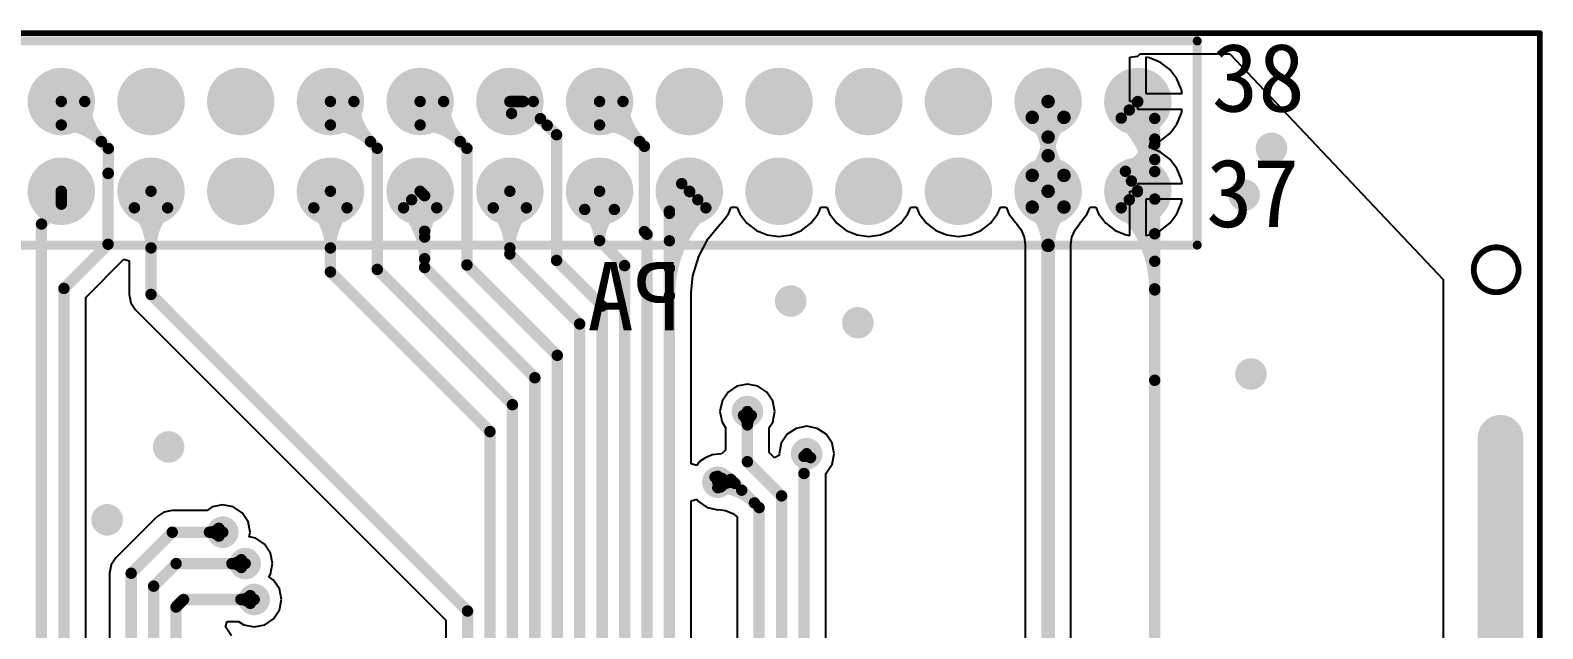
# Model space of a CAD drawing. Header units: inches. Extents: x 32166 to 66782, y 2386 to 7162.
# Drawn here: x 33521.7 to 33858.9, y 3605.5 to 3738.9 of the extents above; entities that cross this region are included whole.
import ezdxf

# ---------------------------------------------------------------- set-up
doc = ezdxf.new("R2010")
doc.units = ezdxf.units.IN
doc.header["$LTSCALE"] = 0.64311
doc.header["$MEASUREMENT"] = 0
doc.layers.get('0').update_dxf_attribs({"linetype": 'CONTINUOUS'})
for name, color, linetype in [('BOTTOMLAYER', 5, 'CONTINUOUS'), ('BOTTOMOVERLAY', 54, 'CONTINUOUS'), ('BOTTOMSOLDER', 6, 'CONTINUOUS'), ('KEEPOUTLAYER', 6, 'CONTINUOUS'), ('MIDLAYER1', 16, 'CONTINUOUS'), ('MIDLAYER2', 76, 'CONTINUOUS'), ('MULTILAYER', 9, 'CONTINUOUS'), ('TOPLAYER', 1, 'CONTINUOUS'), ('TOPSOLDER', 216, 'CONTINUOUS')]:
    doc.layers.add(name, color=color, linetype=linetype)
doc.styles.get("Standard").update_dxf_attribs({"font": 'txt', "width": 0.8})

# ---------------------------------------------------------------- blocks, each defined once
blk = doc.blocks.new('H______19_2_2_0_3')
at = {"layer": 'BOTTOMLAYER', "const_width": 0.65}
for points in [[(-6.325, 1, 1), (-5.675, 1, 1)], [(-4.325, 1, 1), (-3.675, 1, 1)], [(-2.325, 1, 1), (-1.675, 1, 1)], [(-0.325, 1, 1), (0.325, 1, 1)], [(1.675, 1, 1), (2.325, 1, 1)], [(3.675, 1, 1), (4.325, 1, 1)], [(5.675, 1, 1), (6.325, 1, 1)], [(7.675, 1, 1), (8.325, 1, 1)], [(9.675, 1, 1), (10.325, 1, 1)], [(11.675, 1, 1), (12.325, 1, 1)], [(13.675, 1, 1), (14.325, 1, 1)], [(15.675, 1, 1), (16.325, 1, 1)], [(17.675, 1, 1), (18.325, 1, 1)], [(-6.325, -1, 1), (-5.675, -1, 1)], [(-4.325, -1, 1), (-3.675, -1, 1)], [(-2.325, -1, 1), (-1.675, -1, 1)], [(-0.325, -1, 1), (0.325, -1, 1)], [(1.675, -1, 1), (2.325, -1, 1)], [(3.675, -1, 1), (4.325, -1, 1)], [(5.675, -1, 1), (6.325, -1, 1)], [(7.675, -1, 1), (8.325, -1, 1)], [(9.675, -1, 1), (10.325, -1, 1)], [(11.675, -1, 1), (12.325, -1, 1)], [(13.675, -1, 1), (14.325, -1, 1)], [(15.675, -1, 1), (16.325, -1, 1)], [(17.675, -1, 1), (18.325, -1, 1)]]:
    blk.add_lwpolyline(points, format="xyb", close=True, dxfattribs=at)
at = {"layer": 'BOTTOMOVERLAY', "const_width": 0.2}
for points in [[(-19.2, 2.35), (19.325, 2.35)], [(19.325, -2.2), (19.325, 2.35)], [(-19.2, -2.2), (19.325, -2.2)]]:
    blk.add_lwpolyline(points, dxfattribs=at)
at = {"layer": 'BOTTOMOVERLAY', "const_width": 0.1}
for points in [[(19.275, 2.35, 1), (19.375, 2.35, 1)], [(19.275, 2.35, 1), (19.375, 2.35, 1)], [(19.275, -2.2, 1), (19.375, -2.2, 1)], [(19.275, -2.2, 1), (19.375, -2.2, 1)]]:
    blk.add_lwpolyline(points, format="xyb", close=True, dxfattribs=at)
at = {"layer": 'BOTTOMSOLDER', "const_width": 0.752}
for points in [[(-6.376, 1, 1), (-5.624, 1, 1)], [(-4.376, 1, 1), (-3.624, 1, 1)], [(-2.376, 1, 1), (-1.624, 1, 1)], [(-0.376, 1, 1), (0.376, 1, 1)], [(1.624, 1, 1), (2.376, 1, 1)], [(3.624, 1, 1), (4.376, 1, 1)], [(5.624, 1, 1), (6.376, 1, 1)], [(7.624, 1, 1), (8.376, 1, 1)], [(9.624, 1, 1), (10.376, 1, 1)], [(11.624, 1, 1), (12.376, 1, 1)], [(13.624, 1, 1), (14.376, 1, 1)], [(15.624, 1, 1), (16.376, 1, 1)], [(17.624, 1, 1), (18.376, 1, 1)], [(-6.376, -1, 1), (-5.624, -1, 1)], [(-4.376, -1, 1), (-3.624, -1, 1)], [(-2.376, -1, 1), (-1.624, -1, 1)], [(-0.376, -1, 1), (0.376, -1, 1)], [(1.624, -1, 1), (2.376, -1, 1)], [(3.624, -1, 1), (4.376, -1, 1)], [(5.624, -1, 1), (6.376, -1, 1)], [(7.624, -1, 1), (8.376, -1, 1)], [(9.624, -1, 1), (10.376, -1, 1)], [(11.624, -1, 1), (12.376, -1, 1)], [(13.624, -1, 1), (14.376, -1, 1)], [(15.624, -1, 1), (16.376, -1, 1)], [(17.624, -1, 1), (18.376, -1, 1)]]:
    blk.add_lwpolyline(points, format="xyb", close=True, dxfattribs=at)
at = {"layer": 'MIDLAYER1', "const_width": 0.65}
for points in [[(-6.325, 1, 1), (-5.675, 1, 1)], [(-4.325, 1, 1), (-3.675, 1, 1)], [(-2.325, 1, 1), (-1.675, 1, 1)], [(-0.325, 1, 1), (0.325, 1, 1)], [(1.675, 1, 1), (2.325, 1, 1)], [(3.675, 1, 1), (4.325, 1, 1)], [(5.675, 1, 1), (6.325, 1, 1)], [(7.675, 1, 1), (8.325, 1, 1)], [(9.675, 1, 1), (10.325, 1, 1)], [(11.675, 1, 1), (12.325, 1, 1)], [(13.675, 1, 1), (14.325, 1, 1)], [(15.675, 1, 1), (16.325, 1, 1)], [(17.675, 1, 1), (18.325, 1, 1)], [(-6.325, -1, 1), (-5.675, -1, 1)], [(-4.325, -1, 1), (-3.675, -1, 1)], [(-2.325, -1, 1), (-1.675, -1, 1)], [(-0.325, -1, 1), (0.325, -1, 1)], [(1.675, -1, 1), (2.325, -1, 1)], [(3.675, -1, 1), (4.325, -1, 1)], [(5.675, -1, 1), (6.325, -1, 1)], [(7.675, -1, 1), (8.325, -1, 1)], [(9.675, -1, 1), (10.325, -1, 1)], [(11.675, -1, 1), (12.325, -1, 1)], [(13.675, -1, 1), (14.325, -1, 1)], [(15.675, -1, 1), (16.325, -1, 1)], [(17.675, -1, 1), (18.325, -1, 1)]]:
    blk.add_lwpolyline(points, format="xyb", close=True, dxfattribs=at)
at = {"layer": 'MIDLAYER2', "const_width": 0.65}
for points in [[(-6.325, 1, 1), (-5.675, 1, 1)], [(-4.325, 1, 1), (-3.675, 1, 1)], [(-2.325, 1, 1), (-1.675, 1, 1)], [(-0.325, 1, 1), (0.325, 1, 1)], [(1.675, 1, 1), (2.325, 1, 1)], [(3.675, 1, 1), (4.325, 1, 1)], [(5.675, 1, 1), (6.325, 1, 1)], [(7.675, 1, 1), (8.325, 1, 1)], [(9.675, 1, 1), (10.325, 1, 1)], [(11.675, 1, 1), (12.325, 1, 1)], [(13.675, 1, 1), (14.325, 1, 1)], [(15.675, 1, 1), (16.325, 1, 1)], [(17.675, 1, 1), (18.325, 1, 1)], [(-6.325, -1, 1), (-5.675, -1, 1)], [(-4.325, -1, 1), (-3.675, -1, 1)], [(-2.325, -1, 1), (-1.675, -1, 1)], [(-0.325, -1, 1), (0.325, -1, 1)], [(1.675, -1, 1), (2.325, -1, 1)], [(3.675, -1, 1), (4.325, -1, 1)], [(5.675, -1, 1), (6.325, -1, 1)], [(7.675, -1, 1), (8.325, -1, 1)], [(9.675, -1, 1), (10.325, -1, 1)], [(11.675, -1, 1), (12.325, -1, 1)], [(13.675, -1, 1), (14.325, -1, 1)], [(15.675, -1, 1), (16.325, -1, 1)], [(17.675, -1, 1), (18.325, -1, 1)]]:
    blk.add_lwpolyline(points, format="xyb", close=True, dxfattribs=at)
at = {"layer": 'MULTILAYER', "const_width": 0.65}
for points in [[(-6.325, 1, 1), (-5.675, 1, 1)], [(-4.325, 1, 1), (-3.675, 1, 1)], [(-2.325, 1, 1), (-1.675, 1, 1)], [(-0.325, 1, 1), (0.325, 1, 1)], [(1.675, 1, 1), (2.325, 1, 1)], [(3.675, 1, 1), (4.325, 1, 1)], [(5.675, 1, 1), (6.325, 1, 1)], [(7.675, 1, 1), (8.325, 1, 1)], [(9.675, 1, 1), (10.325, 1, 1)], [(11.675, 1, 1), (12.325, 1, 1)], [(13.675, 1, 1), (14.325, 1, 1)], [(15.675, 1, 1), (16.325, 1, 1)], [(17.675, 1, 1), (18.325, 1, 1)], [(-6.325, -1, 1), (-5.675, -1, 1)], [(-4.325, -1, 1), (-3.675, -1, 1)], [(-2.325, -1, 1), (-1.675, -1, 1)], [(-0.325, -1, 1), (0.325, -1, 1)], [(1.675, -1, 1), (2.325, -1, 1)], [(3.675, -1, 1), (4.325, -1, 1)], [(5.675, -1, 1), (6.325, -1, 1)], [(7.675, -1, 1), (8.325, -1, 1)], [(9.675, -1, 1), (10.325, -1, 1)], [(11.675, -1, 1), (12.325, -1, 1)], [(13.675, -1, 1), (14.325, -1, 1)], [(15.675, -1, 1), (16.325, -1, 1)], [(17.675, -1, 1), (18.325, -1, 1)]]:
    blk.add_lwpolyline(points, format="xyb", close=True, dxfattribs=at)
at = {"layer": 'TOPLAYER', "const_width": 0.65}
for points in [[(-6.325, 1, 1), (-5.675, 1, 1)], [(-4.325, 1, 1), (-3.675, 1, 1)], [(-2.325, 1, 1), (-1.675, 1, 1)], [(-0.325, 1, 1), (0.325, 1, 1)], [(1.675, 1, 1), (2.325, 1, 1)], [(3.675, 1, 1), (4.325, 1, 1)], [(5.675, 1, 1), (6.325, 1, 1)], [(7.675, 1, 1), (8.325, 1, 1)], [(9.675, 1, 1), (10.325, 1, 1)], [(11.675, 1, 1), (12.325, 1, 1)], [(13.675, 1, 1), (14.325, 1, 1)], [(15.675, 1, 1), (16.325, 1, 1)], [(17.675, 1, 1), (18.325, 1, 1)], [(-6.325, -1, 1), (-5.675, -1, 1)], [(-4.325, -1, 1), (-3.675, -1, 1)], [(-2.325, -1, 1), (-1.675, -1, 1)], [(-0.325, -1, 1), (0.325, -1, 1)], [(1.675, -1, 1), (2.325, -1, 1)], [(3.675, -1, 1), (4.325, -1, 1)], [(5.675, -1, 1), (6.325, -1, 1)], [(7.675, -1, 1), (8.325, -1, 1)], [(9.675, -1, 1), (10.325, -1, 1)], [(11.675, -1, 1), (12.325, -1, 1)], [(13.675, -1, 1), (14.325, -1, 1)], [(15.675, -1, 1), (16.325, -1, 1)], [(17.675, -1, 1), (18.325, -1, 1)]]:
    blk.add_lwpolyline(points, format="xyb", close=True, dxfattribs=at)
at = {"layer": 'TOPSOLDER', "const_width": 0.752}
for points in [[(-6.376, 1, 1), (-5.624, 1, 1)], [(-4.376, 1, 1), (-3.624, 1, 1)], [(-2.376, 1, 1), (-1.624, 1, 1)], [(-0.376, 1, 1), (0.376, 1, 1)], [(1.624, 1, 1), (2.376, 1, 1)], [(3.624, 1, 1), (4.376, 1, 1)], [(5.624, 1, 1), (6.376, 1, 1)], [(7.624, 1, 1), (8.376, 1, 1)], [(9.624, 1, 1), (10.376, 1, 1)], [(11.624, 1, 1), (12.376, 1, 1)], [(13.624, 1, 1), (14.376, 1, 1)], [(15.624, 1, 1), (16.376, 1, 1)], [(17.624, 1, 1), (18.376, 1, 1)], [(-6.376, -1, 1), (-5.624, -1, 1)], [(-4.376, -1, 1), (-3.624, -1, 1)], [(-2.376, -1, 1), (-1.624, -1, 1)], [(-0.376, -1, 1), (0.376, -1, 1)], [(1.624, -1, 1), (2.376, -1, 1)], [(3.624, -1, 1), (4.376, -1, 1)], [(5.624, -1, 1), (6.376, -1, 1)], [(7.624, -1, 1), (8.376, -1, 1)], [(9.624, -1, 1), (10.376, -1, 1)], [(11.624, -1, 1), (12.376, -1, 1)], [(13.624, -1, 1), (14.376, -1, 1)], [(15.624, -1, 1), (16.376, -1, 1)], [(17.624, -1, 1), (18.376, -1, 1)]]:
    blk.add_lwpolyline(points, format="xyb", close=True, dxfattribs=at)
at = {"layer": 'BOTTOMOVERLAY'}
for s, p in [('38', (19.65, 0.775)), ('37', (19.525, -1.8))]:
    blk.add_text(s, height=1.524, dxfattribs=at).set_placement(p)

msp = doc.modelspace()

# ---------------------------------------------------------------- linework, layer by layer
at = {"layer": 'BOTTOMLAYER'}
for p, q in [((33766.84, 3732.83), (33768.59, 3733.06)), ((33768.59, 3733.06), (33769.13, 3733.6)), ((33768.59, 3733.06), (33768.59, 3733.06)), ((33769.13, 3733.6), (33789.08, 3733.6)), ((33789.08, 3733.6), (33836.66, 3683.31)), ((33766.84, 3722.98), (33766.84, 3732.83)), ((33771.2, 3732.72), (33770.34, 3732.83)), ((33770.34, 3732.83), (33770.34, 3724.73)), ((33773.63, 3731.71), (33771.2, 3732.72)), ((33775.72, 3730.11), (33773.63, 3731.71)), ((33777.32, 3728.02), (33775.72, 3730.11)), ((33778.33, 3725.59), (33777.32, 3728.02)), ((33768.58, 3722.98), (33766.84, 3722.98)), ((33768.58, 3721.23), (33768.58, 3722.98)), ((33770.34, 3724.73), (33778.44, 3724.73)), ((33778.44, 3724.73), (33778.33, 3725.59)), ((33778.44, 3721.23), (33768.58, 3721.23)), ((33777.32, 3717.93), (33778.33, 3720.37)), ((33778.33, 3720.37), (33778.44, 3721.23)), ((33775.72, 3715.85), (33777.32, 3717.93)), ((33771.2, 3713.24), (33773.63, 3714.24)), ((33771.2, 3712.72), (33771.2, 3713.24)), ((33773.63, 3711.71), (33771.2, 3712.72)), ((33773.63, 3714.24), (33775.72, 3715.85)), ((33775.72, 3710.11), (33773.63, 3711.71)), ((33777.32, 3708.02), (33775.72, 3710.11)), ((33778.33, 3705.59), (33777.32, 3708.02)), ((33766.84, 3693.12), (33766.84, 3702.98)), ((33766.84, 3702.98), (33768.58, 3702.98)), ((33768.58, 3702.98), (33768.58, 3704.73)), ((33768.58, 3704.73), (33778.44, 3704.73)), ((33778.44, 3704.73), (33778.33, 3705.59)), ((33677.32, 3697.93), (33677.95, 3699.46)), ((33677.95, 3699.46), (33679.22, 3699.46)), ((33679.22, 3699.46), (33679.85, 3697.93)), ((33697.32, 3697.93), (33697.95, 3699.46)), ((33697.95, 3699.46), (33699.22, 3699.46)), ((33699.22, 3699.46), (33699.85, 3697.93)), ((33717.32, 3697.93), (33717.95, 3699.46)), ((33717.95, 3699.46), (33719.22, 3699.46)), ((33719.22, 3699.46), (33719.85, 3697.93)), ((33737.32, 3697.93), (33737.95, 3699.46)), ((33737.95, 3699.46), (33739.22, 3699.46)), ((33739.22, 3699.46), (33739.85, 3697.93)), ((33757.32, 3697.93), (33757.95, 3699.46)), ((33757.95, 3699.46), (33759.22, 3699.46)), ((33759.22, 3699.46), (33759.85, 3697.93)), ((33778.44, 3701.23), (33770.34, 3701.23)), ((33770.34, 3701.23), (33770.34, 3693.12)), ((33777.32, 3697.93), (33778.33, 3700.37)), ((33778.33, 3700.37), (33778.44, 3701.23)), ((33675.48, 3695.66), (33675.72, 3695.85)), ((33675.72, 3695.84), (33675.78, 3695.93)), ((33675.72, 3695.85), (33675.72, 3695.84)), ((33675.78, 3695.93), (33677.32, 3697.93)), ((33679.85, 3697.93), (33681.45, 3695.85)), ((33681.45, 3695.85), (33683.54, 3694.24)), ((33693.63, 3694.24), (33695.72, 3695.85)), ((33695.72, 3695.85), (33697.32, 3697.93)), ((33699.85, 3697.93), (33701.45, 3695.85)), ((33701.45, 3695.85), (33703.54, 3694.24)), ((33713.63, 3694.24), (33715.72, 3695.85)), ((33715.72, 3695.85), (33717.32, 3697.93)), ((33719.85, 3697.93), (33721.45, 3695.85)), ((33721.45, 3695.85), (33723.54, 3694.24)), ((33733.63, 3694.24), (33735.72, 3695.85)), ((33735.72, 3695.85), (33737.32, 3697.93)), ((33739.85, 3697.93), (33741.35, 3695.98)), ((33741.35, 3695.98), (33741.44, 3695.85)), ((33741.44, 3695.85), (33741.44, 3695.85)), ((33741.44, 3695.85), (33741.45, 3695.84)), ((33741.45, 3695.84), (33741.45, 3695.85)), ((33741.45, 3695.85), (33741.51, 3695.8)), ((33741.51, 3695.8), (33742.58, 3694.41)), ((33754.59, 3694.41), (33755.66, 3695.8)), ((33755.66, 3695.8), (33755.72, 3695.85)), ((33755.72, 3695.85), (33755.73, 3695.84)), ((33755.73, 3695.84), (33755.82, 3695.98)), ((33755.82, 3695.98), (33757.32, 3697.93)), ((33759.85, 3697.93), (33761.45, 3695.85)), ((33761.45, 3695.85), (33763.54, 3694.24)), ((33773.63, 3694.24), (33775.72, 3695.85)), ((33775.72, 3695.85), (33777.32, 3697.93)), ((33670.69, 3688.45), (33672.81, 3692.42)), ((33672.81, 3692.42), (33675.48, 3695.66)), ((33683.54, 3694.24), (33685.98, 3693.24)), ((33685.98, 3693.24), (33688.59, 3692.89)), ((33688.59, 3692.89), (33691.2, 3693.24)), ((33691.2, 3693.24), (33693.63, 3694.24)), ((33703.54, 3694.24), (33705.98, 3693.24)), ((33705.98, 3693.24), (33708.59, 3692.89)), ((33708.59, 3692.89), (33711.2, 3693.24)), ((33711.2, 3693.24), (33713.63, 3694.24)), ((33723.54, 3694.24), (33725.98, 3693.24)), ((33725.98, 3693.24), (33728.59, 3692.89)), ((33728.59, 3692.89), (33731.2, 3693.24)), ((33731.2, 3693.24), (33733.63, 3694.24)), ((33742.58, 3694.41), (33743.28, 3692.72)), ((33743.28, 3692.72), (33743.49, 3691.14)), ((33753.68, 3691.14), (33753.89, 3692.72)), ((33753.89, 3692.72), (33754.59, 3694.41)), ((33763.54, 3694.24), (33765.98, 3693.24)), ((33765.98, 3693.24), (33766.84, 3693.12)), ((33770.34, 3693.12), (33771.2, 3693.24)), ((33771.2, 3693.24), (33773.63, 3694.24)), ((33743.49, 3691.14), (33743.49, 3345.46)), ((33753.68, 3341.08), (33753.68, 3691.14)), ((33534.02, 3679.3), (33542.46, 3687.73)), ((33542.46, 3687.73), (33542.51, 3687.81)), ((33542.46, 3687.73), (33542.46, 3687.73)), ((33542.51, 3687.81), (33543.72, 3687.44)), ((33543.72, 3687.44), (33543.72, 3679.98)), ((33669.39, 3684.14), (33670.69, 3688.45)), ((33669.02, 3680.45), (33669.39, 3684.14)), ((33836.66, 3683.31), (33836.66, 3039.6)), ((33534.02, 3312.64), (33534.02, 3679.3)), ((33543.72, 3679.98), (33543.72, 3679.98)), ((33543.72, 3679.98), (33544.09, 3678.12)), ((33669.02, 3642.25), (33669.02, 3680.45)), ((33544.09, 3678.12), (33545.15, 3676.54)), ((33545.15, 3676.54), (33614.3, 3607.39)), ((33679.21, 3659.52), (33677.22, 3658.19)), ((33681.55, 3659.99), (33679.21, 3659.52)), ((33683.89, 3659.52), (33681.55, 3659.99)), ((33685.87, 3658.19), (33683.89, 3659.52)), ((33675.9, 3656.21), (33675.43, 3653.87)), ((33677.22, 3658.19), (33675.9, 3656.21)), ((33687.2, 3656.21), (33685.87, 3658.19)), ((33687.67, 3653.87), (33687.2, 3656.21)), ((33675.43, 3653.87), (33675.9, 3651.53)), ((33687.2, 3651.53), (33687.67, 3653.87)), ((33675.9, 3651.53), (33676.68, 3650.35)), ((33676.68, 3650.35), (33676.68, 3645.29)), ((33686.41, 3650.35), (33687.2, 3651.53)), ((33686.41, 3644.71), (33686.41, 3650.35)), ((33690.43, 3648.8), (33689.1, 3646.81)), ((33692.42, 3650.12), (33690.43, 3648.8)), ((33694.76, 3650.59), (33692.42, 3650.12)), ((33697.1, 3650.12), (33694.76, 3650.59)), ((33699.08, 3648.8), (33697.1, 3650.12)), ((33700.41, 3646.81), (33699.08, 3648.8)), ((33676.68, 3645.29), (33675.75, 3644.47)), ((33689.1, 3646.81), (33688.64, 3644.47)), ((33700.87, 3644.47), (33700.41, 3646.81)), ((33670.24, 3641.88), (33669.02, 3642.25)), ((33670.62, 3642.45), (33670.24, 3641.88)), ((33670.78, 3642.55), (33670.62, 3642.45)), ((33670.88, 3642.71), (33670.78, 3642.55)), ((33672.05, 3643.49), (33670.88, 3642.71)), ((33672.48, 3643.69), (33672.04, 3643.51)), ((33672.04, 3643.51), (33672.05, 3643.49)), ((33672.6, 3643.77), (33672.48, 3643.69)), ((33672.75, 3643.8), (33672.6, 3643.77)), ((33673.72, 3644.2), (33672.75, 3643.8)), ((33675.75, 3644.47), (33673.72, 3644.2)), ((33687.59, 3643.53), (33686.41, 3644.71)), ((33688.71, 3644.13), (33687.59, 3643.53)), ((33688.64, 3644.47), (33688.71, 3644.13)), ((33699.08, 3640.14), (33700.41, 3642.13)), ((33700.41, 3642.13), (33700.87, 3644.47)), ((33699.02, 3283.68), (33699.02, 3640.06)), ((33699.02, 3640.06), (33699.05, 3640.06)), ((33699.05, 3640.06), (33699.08, 3640.14)), ((33699.05, 3640.06), (33699.05, 3640.06)), ((33699.05, 3640.06), (33699.05, 3640.06)), ((33699.05, 3640.06), (33699.05, 3640.06)), ((33699.05, 3640.06), (33699.05, 3640.06)), ((33699.05, 3640.06), (33699.05, 3640.06)), ((33699.05, 3640.06), (33699.05, 3640.06)), ((33699.05, 3640.06), (33699.05, 3640.06)), ((33699.05, 3640.06), (33699.05, 3640.06)), ((33699.08, 3640.14), (33699.08, 3640.14)), ((33699.08, 3640.14), (33699.08, 3640.14)), ((33699.08, 3640.14), (33699.08, 3640.14)), ((33699.08, 3640.14), (33699.08, 3640.14)), ((33699.08, 3640.14), (33699.08, 3640.14)), ((33553.31, 3631.84), (33551.45, 3631.47)), ((33561.07, 3631.84), (33553.31, 3631.84)), ((33562.25, 3632.63), (33561.07, 3631.84)), ((33564.59, 3633.1), (33562.25, 3632.63)), ((33566.93, 3632.63), (33564.59, 3633.1)), ((33568.91, 3631.3), (33566.93, 3632.63)), ((33669.02, 3633.99), (33670.24, 3634.36)), ((33669.02, 3346.08), (33669.02, 3633.99)), ((33670.24, 3634.36), (33670.62, 3633.79)), ((33670.62, 3633.79), (33672.6, 3632.47)), ((33672.6, 3632.47), (33674.94, 3632)), ((33674.94, 3632), (33675.09, 3632.03)), ((33675.09, 3632.03), (33676.68, 3631.82)), ((33676.68, 3631.82), (33678.3, 3631.15)), ((33549.87, 3630.42), (33540.72, 3621.26)), ((33551.45, 3631.47), (33549.87, 3630.42)), ((33549.87, 3630.42), (33549.87, 3630.42)), ((33570.24, 3629.32), (33568.91, 3631.3)), ((33570.7, 3626.98), (33570.24, 3629.32)), ((33678.3, 3631.15), (33679.3, 3630.39)), ((33679.3, 3630.39), (33679.3, 3345.63)), ((33570.49, 3625.91), (33570.7, 3626.98)), ((33571.93, 3625.63), (33570.49, 3625.91)), ((33573.91, 3624.3), (33571.93, 3625.63)), ((33575.24, 3622.32), (33573.91, 3624.3)), ((33575.7, 3619.98), (33575.24, 3622.32)), ((33539.67, 3619.69), (33539.3, 3617.83)), ((33540.72, 3621.26), (33539.67, 3619.69)), ((33575.24, 3617.64), (33575.7, 3619.98)), ((33539.3, 3617.83), (33539.3, 3617.83)), ((33539.3, 3617.83), (33539.3, 3347.1)), ((33574.83, 3617.03), (33575.24, 3617.64)), ((33575.91, 3616.3), (33574.83, 3617.03)), ((33577.24, 3614.32), (33575.91, 3616.3)), ((33577.7, 3611.98), (33577.24, 3614.32)), ((33577.24, 3609.64), (33577.7, 3611.98)), ((33575.91, 3607.65), (33577.24, 3609.64)), ((33565.18, 3605.9), (33565.55, 3607.11)), ((33565.22, 3605.87), (33565.18, 3605.9)), ((33566.55, 3603.89), (33565.22, 3605.87)), ((33565.55, 3607.11), (33568.07, 3607.11)), ((33568.07, 3607.11), (33569.25, 3606.33)), ((33569.25, 3606.33), (33571.59, 3605.86)), ((33571.59, 3605.86), (33573.93, 3606.33)), ((33573.93, 3606.33), (33575.91, 3607.65)), ((33614.3, 3607.39), (33614.3, 3328.29))]:
    msp.add_line(p, q, dxfattribs=at)
for points, const_width in [([(33528.59, 3722.98), (33539.07, 3712.5)], 2.54), ([(33588.59, 3722.98), (33599.02, 3712.55)], 2.54), ([(33608.59, 3722.98), (33619.02, 3712.55)], 2.54), ([(33628.59, 3722.98), (33631.59, 3722.98)], 2.54), ([(33631.59, 3722.98), (33639, 3715.56)], 2.54), ([(33648.59, 3722.98), (33658.59, 3712.98)], 2.54), ([(33748.59, 3702.98), (33748.59, 3722.98)], 3), ([(33768.59, 3722.98), (33772.37, 3719.2)], 2.54), ([(33772.37, 3680.98), (33772.37, 3719.2)], 2.54), ([(33639, 3687.56), (33639, 3715.56)], 2.54), ([(33539.07, 3706.99), (33539.07, 3712.5)], 2.54), ([(33599.02, 3685.55), (33599.02, 3712.55)], 2.54), ([(33619.02, 3686.55), (33619.02, 3712.55)], 2.54), ([(33658.59, 3693.98), (33658.59, 3712.98)], 2.54), ([(33539.02, 3706.94), (33539.07, 3706.99)], 2.54), ([(33539.02, 3691.17), (33539.02, 3706.94)], 2.54), ([(33528.59, 3700.1), (33528.59, 3702.98)], 2.54), ([(33548.59, 3679.98), (33548.59, 3702.98)], 2.54), ([(33588.59, 3684.98), (33588.59, 3702.98)], 2.54), ([(33608.59, 3702.98), (33609.59, 3701.98)], 2.54), ([(33609.59, 3685.98), (33609.59, 3701.98)], 2.54), ([(33628.59, 3688.98), (33628.59, 3702.98)], 2.54), ([(33648.59, 3691.98), (33648.59, 3702.98)], 2.54), ([(33664.16, 3698.55), (33668.59, 3702.98)], 2.54), ([(33748.59, 3340.98), (33748.59, 3702.98)], 3), ([(33524.16, 3695.67), (33528.59, 3700.1)], 2.54), ([(33664.16, 3204.69), (33664.16, 3698.55)], 2.54), ([(33524.16, 3204.69), (33524.16, 3695.67)], 2.54), ([(33529.16, 3681.31), (33539.02, 3691.17)], 2.54), ([(33648.59, 3691.98), (33654.16, 3686.4)], 2.54), ([(33658.59, 3693.98), (33659.16, 3693.4)], 2.54), ([(33659.16, 3204.69), (33659.16, 3693.4)], 2.54), ([(33628.59, 3688.98), (33644.16, 3673.4)], 2.54), ([(33588.59, 3684.98), (33624.16, 3649.4)], 2.54), ([(33599.02, 3685.55), (33629.16, 3655.4)], 2.54), ([(33609.59, 3685.98), (33634.16, 3661.4)], 2.54), ([(33619.02, 3686.55), (33639.16, 3666.4)], 2.54), ([(33639, 3687.56), (33649.16, 3677.4)], 2.54), ([(33654.16, 3204.69), (33654.16, 3686.4)], 2.54), ([(33529.16, 3204.69), (33529.16, 3681.31)], 2.54), ([(33548.59, 3679.98), (33619.16, 3609.4)], 2.54), ([(33772.37, 3660.84), (33772.37, 3680.98)], 2.54), ([(33772.37, 3196.44), (33772.37, 3680.98)], 2.54), ([(33649.16, 3204.69), (33649.16, 3677.4)], 2.54), ([(33644.16, 3204.69), (33644.16, 3673.4)], 2.54), ([(33639.16, 3204.69), (33639.16, 3666.4)], 2.54), ([(33634.16, 3204.69), (33634.16, 3661.4)], 2.54), ([(33629.16, 3204.69), (33629.16, 3655.4)], 2.54), ([(33681.55, 3642.69), (33681.55, 3653.87)], 2.54), ([(33849.44, 3035.12), (33849.44, 3648.03)], 10.16), ([(33624.16, 3204.69), (33624.16, 3649.4)], 2.54), ([(33694.16, 3643.87), (33694.76, 3644.47)], 2.54), ([(33681.55, 3642.69), (33689.16, 3635.08)], 2.54), ([(33694.16, 3204.69), (33694.16, 3643.87)], 2.54), ([(33674.94, 3638.12), (33678.5, 3638.12)], 2.54), ([(33678.5, 3638.12), (33684.16, 3632.46)], 2.54), ([(33689.16, 3204.69), (33689.16, 3635.08)], 2.54), ([(33684.16, 3204.69), (33684.16, 3632.46)], 2.54), ([(33544.16, 3617.83), (33553.31, 3626.98)], 2.54), ([(33553.31, 3626.98), (33564.59, 3626.98)], 2.54), ([(33544.16, 3293.93), (33544.16, 3617.83)], 2.54), ([(33549.16, 3614.95), (33554.19, 3619.98)], 2.54), ([(33554.19, 3619.98), (33569.59, 3619.98)], 2.54), ([(33549.16, 3204.69), (33549.16, 3614.95)], 2.54), ([(33554.16, 3610.3), (33555.84, 3611.98)], 2.54), ([(33554.16, 3204.69), (33554.16, 3610.3)], 2.54), ([(33555.84, 3611.98), (33571.59, 3611.98)], 2.54), ([(33619.16, 3064.16), (33619.16, 3609.4)], 2.54)]:
    msp.add_lwpolyline(points, dxfattribs=dict(at, const_width=const_width))
for points, const_width in [([(33527.95, 3722.98, 1), (33529.22, 3722.98, 1)], 1.27), ([(33533.18, 3722.98, 1), (33534.45, 3722.98, 1)], 1.27), ([(33587.95, 3722.98, 1), (33589.22, 3722.98, 1)], 1.27), ([(33593.18, 3722.98, 1), (33594.45, 3722.98, 1)], 1.27), ([(33607.95, 3722.98, 1), (33609.22, 3722.98, 1)], 1.27), ([(33613.18, 3722.98, 1), (33614.45, 3722.98, 1)], 1.27), ([(33627.95, 3722.98, 1), (33629.22, 3722.98, 1)], 1.27), ([(33630.95, 3722.98, 1), (33632.22, 3722.98, 1)], 1.27), ([(33630.95, 3722.98, 1), (33632.22, 3722.98, 1)], 1.27), ([(33633.18, 3722.98, 1), (33634.45, 3722.98, 1)], 1.27), ([(33647.95, 3722.98, 1), (33649.22, 3722.98, 1)], 1.27), ([(33653.18, 3722.98, 1), (33654.45, 3722.98, 1)], 1.27), ([(33747.84, 3722.98, 1), (33749.34, 3722.98, 1)], 1.5), ([(33767.85, 3722.87, 1), (33769.12, 3722.87, 1)], 1.27), ([(33767.95, 3722.98, 1), (33769.22, 3722.98, 1)], 1.27), ([(33628.33, 3720.31, 1), (33629.6, 3720.31, 1)], 1.27), ([(33634.76, 3719.17, 1), (33636.03, 3719.17, 1)], 1.27), ([(33744.3, 3719.44, 1), (33745.8, 3719.44, 1)], 1.5), ([(33751.37, 3719.44, 1), (33752.87, 3719.44, 1)], 1.5), ([(33764.25, 3719.28, 1), (33765.52, 3719.28, 1)], 1.27), ([(33766.05, 3721.08, 1), (33767.32, 3721.08, 1)], 1.27), ([(33771.73, 3719.2, 1), (33773, 3719.2, 1)], 1.27), ([(33771.73, 3719.2, 1), (33773, 3719.2, 1)], 1.27), ([(33771.73, 3719.2, 1), (33773, 3719.2, 1)], 1.27), ([(33527.95, 3717.75, 1), (33529.22, 3717.75, 1)], 1.27), ([(33587.95, 3717.75, 1), (33589.22, 3717.75, 1)], 1.27), ([(33607.95, 3717.75, 1), (33609.22, 3717.75, 1)], 1.27), ([(33636.27, 3717.66, 1), (33637.54, 3717.66, 1)], 1.27), ([(33638.36, 3715.56, 1), (33639.63, 3715.56, 1)], 1.27), ([(33638.36, 3715.56, 1), (33639.63, 3715.56, 1)], 1.27), ([(33647.95, 3717.75, 1), (33649.22, 3717.75, 1)], 1.27), ([(33747.84, 3715.05, 1), (33749.34, 3715.05, 1)], 1.5), ([(33747.84, 3715.05, 1), (33749.34, 3715.05, 1)], 1.5), ([(33536.88, 3714.05, 1), (33538.15, 3714.05, 1)], 1.27), ([(33536.88, 3714.05, 1), (33538.15, 3714.05, 1)], 1.27), ([(33538.43, 3712.5, 1), (33539.7, 3712.5, 1)], 1.27), ([(33538.43, 3712.5, 1), (33539.7, 3712.5, 1)], 1.27), ([(33596.88, 3714.05, 1), (33598.15, 3714.05, 1)], 1.27), ([(33596.88, 3714.05, 1), (33598.15, 3714.05, 1)], 1.27), ([(33598.38, 3712.55, 1), (33599.65, 3712.55, 1)], 1.27), ([(33598.38, 3712.55, 1), (33599.65, 3712.55, 1)], 1.27), ([(33616.88, 3714.05, 1), (33618.15, 3714.05, 1)], 1.27), ([(33616.88, 3714.05, 1), (33618.15, 3714.05, 1)], 1.27), ([(33618.38, 3712.55, 1), (33619.65, 3712.55, 1)], 1.27), ([(33618.38, 3712.55, 1), (33619.65, 3712.55, 1)], 1.27), ([(33656.88, 3714.05, 1), (33658.15, 3714.05, 1)], 1.27), ([(33656.88, 3714.05, 1), (33658.15, 3714.05, 1)], 1.27), ([(33657.95, 3712.98, 1), (33659.22, 3712.98, 1)], 1.27), ([(33657.95, 3712.98, 1), (33659.22, 3712.98, 1)], 1.27), ([(33771.73, 3714.62, 1), (33773, 3714.62, 1)], 1.27), ([(33771.73, 3713.49, 1), (33773, 3713.49, 1)], 1.27), ([(33797.14, 3712.54, 1), (33799.64, 3712.54, 1)], 2.5), ([(33747.84, 3710.91, 1), (33749.34, 3710.91, 1)], 1.5), ([(33747.84, 3710.91, 1), (33749.34, 3710.91, 1)], 1.5), ([(33771.73, 3710.05, 1), (33773, 3710.05, 1)], 1.27), ([(33538.38, 3706.94, 1), (33539.65, 3706.94, 1)], 1.27), ([(33538.38, 3706.94, 1), (33539.65, 3706.94, 1)], 1.27), ([(33538.43, 3706.99, 1), (33539.7, 3706.99, 1)], 1.27), ([(33538.43, 3706.99, 1), (33539.7, 3706.99, 1)], 1.27), ([(33666.26, 3704.67, 1), (33667.53, 3704.67, 1)], 1.27), ([(33744.3, 3706.51, 1), (33745.8, 3706.51, 1)], 1.5), ([(33751.37, 3706.51, 1), (33752.87, 3706.51, 1)], 1.5), ([(33765.19, 3707.42, 1), (33766.46, 3707.42, 1)], 1.27), ([(33766.53, 3705.26, 1), (33767.8, 3705.26, 1)], 1.27), ([(33771.73, 3707.36, 1), (33773, 3707.36, 1)], 1.27), ([(33527.95, 3702.98, 1), (33529.22, 3702.98, 1)], 1.27), ([(33547.95, 3702.98, 1), (33549.22, 3702.98, 1)], 1.27), ([(33587.95, 3702.98, 1), (33589.22, 3702.98, 1)], 1.27), ([(33607.95, 3702.98, 1), (33609.22, 3702.98, 1)], 1.27), ([(33608.95, 3701.98, 1), (33610.22, 3701.98, 1)], 1.27), ([(33608.95, 3701.98, 1), (33610.22, 3701.98, 1)], 1.27), ([(33627.95, 3702.98, 1), (33629.22, 3702.98, 1)], 1.27), ([(33647.95, 3702.98, 1), (33649.22, 3702.98, 1)], 1.27), ([(33667.95, 3702.98, 1), (33669.22, 3702.98, 1)], 1.27), ([(33668.06, 3702.87, 1), (33669.33, 3702.87, 1)], 1.27), ([(33747.84, 3702.98, 1), (33749.34, 3702.98, 1)], 1.5), ([(33747.84, 3702.98, 1), (33749.34, 3702.98, 1)], 1.5), ([(33767.85, 3702.87, 1), (33769.12, 3702.87, 1)], 1.27), ([(33767.87, 3703.1, 1), (33769.14, 3703.1, 1)], 1.27), ([(33791.04, 3702.13, 1), (33793.54, 3702.13, 1)], 2.5), ([(33527.95, 3700.1, 1), (33529.22, 3700.1, 1)], 1.27), ([(33527.95, 3700.1, 1), (33529.22, 3700.1, 1)], 1.27), ([(33544.25, 3699.28, 1), (33545.52, 3699.28, 1)], 1.27), ([(33551.65, 3699.28, 1), (33552.92, 3699.28, 1)], 1.27), ([(33584.25, 3699.28, 1), (33585.52, 3699.28, 1)], 1.27), ([(33591.65, 3699.28, 1), (33592.92, 3699.28, 1)], 1.27), ([(33604.25, 3699.28, 1), (33605.52, 3699.28, 1)], 1.27), ([(33606.05, 3701.08, 1), (33607.32, 3701.08, 1)], 1.27), ([(33611.65, 3699.28, 1), (33612.92, 3699.28, 1)], 1.27), ([(33624.25, 3699.28, 1), (33625.52, 3699.28, 1)], 1.27), ([(33631.65, 3699.28, 1), (33632.92, 3699.28, 1)], 1.27), ([(33644.65, 3698.92, 1), (33645.92, 3698.92, 1)], 1.27), ([(33651.25, 3698.92, 1), (33652.52, 3698.92, 1)], 1.27), ([(33663.53, 3698.55, 1), (33664.8, 3698.55, 1)], 1.27), ([(33663.53, 3698.55, 1), (33664.8, 3698.55, 1)], 1.27), ([(33663.53, 3698.06, 1), (33664.8, 3698.06, 1)], 1.27), ([(33669.85, 3701.08, 1), (33671.12, 3701.08, 1)], 1.27), ([(33671.65, 3699.28, 1), (33672.92, 3699.28, 1)], 1.27), ([(33744.3, 3699.44, 1), (33745.8, 3699.44, 1)], 1.5), ([(33751.37, 3699.44, 1), (33752.87, 3699.44, 1)], 1.5), ([(33764.25, 3699.28, 1), (33765.52, 3699.28, 1)], 1.27), ([(33766.05, 3701.08, 1), (33767.32, 3701.08, 1)], 1.27), ([(33771.73, 3701.23, 1), (33773, 3701.23, 1)], 1.27), ([(33523.53, 3695.67, 1), (33524.8, 3695.67, 1)], 1.27), ([(33523.53, 3695.67, 1), (33524.8, 3695.67, 1)], 1.27), ([(33538.38, 3691.17, 1), (33539.65, 3691.17, 1)], 1.27), ([(33538.38, 3691.17, 1), (33539.65, 3691.17, 1)], 1.27), ([(33608.95, 3694.07, 1), (33610.22, 3694.07, 1)], 1.27), ([(33608.95, 3692.77, 1), (33610.22, 3692.77, 1)], 1.27), ([(33647.95, 3691.98, 1), (33649.22, 3691.98, 1)], 1.27), ([(33647.95, 3691.98, 1), (33649.22, 3691.98, 1)], 1.27), ([(33647.95, 3691.98, 1), (33649.22, 3691.98, 1)], 1.27), ([(33647.95, 3691.98, 1), (33649.22, 3691.98, 1)], 1.27), ([(33657.95, 3693.98, 1), (33659.22, 3693.98, 1)], 1.27), ([(33657.95, 3693.98, 1), (33659.22, 3693.98, 1)], 1.27), ([(33658.53, 3693.4, 1), (33659.8, 3693.4, 1)], 1.27), ([(33658.53, 3693.4, 1), (33659.8, 3693.4, 1)], 1.27), ([(33663.53, 3691.93, 1), (33664.8, 3691.93, 1)], 1.27), ([(33747.84, 3690.91, 1), (33749.34, 3690.91, 1)], 1.5), ([(33747.84, 3690.91, 1), (33749.34, 3690.91, 1)], 1.5), ([(33771.73, 3693.49, 1), (33773, 3693.49, 1)], 1.27), ([(33547.95, 3690.35, 1), (33549.22, 3690.35, 1)], 1.27), ([(33547.95, 3690.35, 1), (33549.22, 3690.35, 1)], 1.27), ([(33587.95, 3690.35, 1), (33589.22, 3690.35, 1)], 1.27), ([(33587.95, 3690.35, 1), (33589.22, 3690.35, 1)], 1.27), ([(33608.95, 3687.94, 1), (33610.22, 3687.94, 1)], 1.27), ([(33627.95, 3690.35, 1), (33629.22, 3690.35, 1)], 1.27), ([(33627.95, 3690.35, 1), (33629.22, 3690.35, 1)], 1.27), ([(33627.95, 3688.98, 1), (33629.22, 3688.98, 1)], 1.27), ([(33627.95, 3688.98, 1), (33629.22, 3688.98, 1)], 1.27), ([(33587.95, 3684.98, 1), (33589.22, 3684.98, 1)], 1.27), ([(33587.95, 3684.98, 1), (33589.22, 3684.98, 1)], 1.27), ([(33598.38, 3685.55, 1), (33599.65, 3685.55, 1)], 1.27), ([(33598.38, 3685.55, 1), (33599.65, 3685.55, 1)], 1.27), ([(33608.95, 3685.98, 1), (33610.22, 3685.98, 1)], 1.27), ([(33608.95, 3685.98, 1), (33610.22, 3685.98, 1)], 1.27), ([(33618.38, 3686.55, 1), (33619.65, 3686.55, 1)], 1.27), ([(33618.38, 3686.55, 1), (33619.65, 3686.55, 1)], 1.27), ([(33638.36, 3687.56, 1), (33639.63, 3687.56, 1)], 1.27), ([(33638.36, 3687.56, 1), (33639.63, 3687.56, 1)], 1.27), ([(33653.53, 3686.4, 1), (33654.8, 3686.4, 1)], 1.27), ([(33653.53, 3686.4, 1), (33654.8, 3686.4, 1)], 1.27), ([(33663.53, 3685.8, 1), (33664.8, 3685.8, 1)], 1.27), ([(33771.73, 3687.36, 1), (33773, 3687.36, 1)], 1.27), ([(33528.53, 3681.31, 1), (33529.8, 3681.31, 1)], 1.27), ([(33528.53, 3681.31, 1), (33529.8, 3681.31, 1)], 1.27), ([(33771.73, 3681.23, 1), (33773, 3681.23, 1)], 1.27), ([(33547.95, 3679.98, 1), (33549.22, 3679.98, 1)], 1.27), ([(33547.95, 3679.98, 1), (33549.22, 3679.98, 1)], 1.27), ([(33663.53, 3679.67, 1), (33664.8, 3679.67, 1)], 1.27), ([(33689.95, 3678.51, 1), (33692.45, 3678.51, 1)], 2.5), ([(33771.73, 3680.98, 1), (33773, 3680.98, 1)], 1.27), ([(33771.73, 3680.98, 1), (33773, 3680.98, 1)], 1.27), ([(33771.73, 3680.98, 1), (33773, 3680.98, 1)], 1.27), ([(33648.52, 3677.4, 1), (33649.79, 3677.4, 1)], 1.27), ([(33648.52, 3677.4, 1), (33649.79, 3677.4, 1)], 1.27), ([(33704.94, 3673.68, 1), (33707.44, 3673.68, 1)], 2.5), ([(33643.52, 3673.4, 1), (33644.79, 3673.4, 1)], 1.27), ([(33643.52, 3673.4, 1), (33644.79, 3673.4, 1)], 1.27), ([(33638.53, 3666.4, 1), (33639.8, 3666.4, 1)], 1.27), ([(33638.53, 3666.4, 1), (33639.8, 3666.4, 1)], 1.27), ([(33633.53, 3661.4, 1), (33634.8, 3661.4, 1)], 1.27), ([(33633.53, 3661.4, 1), (33634.8, 3661.4, 1)], 1.27), ([(33771.73, 3660.84, 1), (33773, 3660.84, 1)], 1.27), ([(33792.57, 3662.25, 1), (33795.07, 3662.25, 1)], 2.5), ([(33628.53, 3655.4, 1), (33629.8, 3655.4, 1)], 1.27), ([(33628.53, 3655.4, 1), (33629.8, 3655.4, 1)], 1.27), ([(33680.3, 3653.87, 1), (33682.8, 3653.87, 1)], 2.5), ([(33680.04, 3653, 1), (33681.31, 3653, 1)], 1.27), ([(33680.91, 3653.87, 1), (33682.18, 3653.87, 1)], 1.27), ([(33680.91, 3650.9, 1), (33682.18, 3650.9, 1)], 1.27), ([(33680.91, 3650.9, 1), (33682.18, 3650.9, 1)], 1.27), ([(33681.78, 3653, 1), (33683.05, 3653, 1)], 1.27), ([(33846.9, 3648.03, 1), (33851.98, 3648.03, 1)], 5.08), ([(33623.52, 3649.4, 1), (33624.79, 3649.4, 1)], 1.27), ([(33623.52, 3649.4, 1), (33624.79, 3649.4, 1)], 1.27), ([(33551.27, 3645.99, 1), (33553.77, 3645.99, 1)], 2.5), ([(33693.51, 3644.47, 1), (33696.01, 3644.47, 1)], 2.5), ([(33694.12, 3644.47, 1), (33695.39, 3644.47, 1)], 1.27), ([(33680.91, 3642.69, 1), (33682.18, 3642.69, 1)], 1.27), ([(33680.91, 3642.69, 1), (33682.18, 3642.69, 1)], 1.27), ([(33693.53, 3643.87, 1), (33694.8, 3643.87, 1)], 1.27), ([(33693.53, 3643.87, 1), (33694.8, 3643.87, 1)], 1.27), ([(33694.99, 3643.6, 1), (33696.26, 3643.6, 1)], 1.27), ([(33673.69, 3638.12, 1), (33676.19, 3638.12, 1)], 2.5), ([(33673.69, 3639.27, 1), (33674.96, 3639.27, 1)], 1.27), ([(33674.31, 3639.43, 1), (33675.58, 3639.43, 1)], 1.27), ([(33674.31, 3638.12, 1), (33675.58, 3638.12, 1)], 1.27), ([(33675.18, 3638.99, 1), (33676.45, 3638.99, 1)], 1.27), ([(33675.18, 3637.25, 1), (33676.45, 3637.25, 1)], 1.27), ([(33677.23, 3638.75, 1), (33678.5, 3638.75, 1)], 1.27), ([(33677.28, 3638.12, 1), (33678.55, 3638.12, 1)], 1.27), ([(33677.28, 3638.12, 1), (33678.55, 3638.12, 1)], 1.27), ([(33677.87, 3638.12, 1), (33679.14, 3638.12, 1)], 1.27), ([(33677.87, 3638.12, 1), (33679.14, 3638.12, 1)], 1.27), ([(33678.14, 3637.84, 1), (33679.41, 3637.84, 1)], 1.27), ([(33693.53, 3640.06, 1), (33694.8, 3640.06, 1)], 1.27), ([(33674.31, 3636.89, 1), (33675.58, 3636.89, 1)], 1.27), ([(33674.89, 3637.04, 1), (33676.16, 3637.04, 1)], 1.27), ([(33679.64, 3636.34, 1), (33680.91, 3636.34, 1)], 1.27), ([(33688.53, 3635.08, 1), (33689.8, 3635.08, 1)], 1.27), ([(33688.53, 3635.08, 1), (33689.8, 3635.08, 1)], 1.27), ([(33537.55, 3629.74, 1), (33540.05, 3629.74, 1)], 2.5), ([(33682.48, 3633.51, 1), (33683.75, 3633.51, 1)], 1.27), ([(33683.53, 3632.46, 1), (33684.8, 3632.46, 1)], 1.27), ([(33683.53, 3632.46, 1), (33684.8, 3632.46, 1)], 1.27), ([(33563.34, 3626.98, 1), (33565.84, 3626.98, 1)], 2.5), ([(33563.08, 3627.85, 1), (33564.35, 3627.85, 1)], 1.27), ([(33552.68, 3626.98, 1), (33553.95, 3626.98, 1)], 1.27), ([(33552.68, 3626.98, 1), (33553.95, 3626.98, 1)], 1.27), ([(33560.98, 3626.98, 1), (33562.25, 3626.98, 1)], 1.27), ([(33560.98, 3626.98, 1), (33562.25, 3626.98, 1)], 1.27), ([(33563.08, 3626.11, 1), (33564.35, 3626.11, 1)], 1.27), ([(33563.95, 3626.98, 1), (33565.22, 3626.98, 1)], 1.27), ([(33568.34, 3619.98, 1), (33570.84, 3619.98, 1)], 2.5), ([(33568.08, 3620.85, 1), (33569.35, 3620.85, 1)], 1.27), ([(33543.52, 3617.83, 1), (33544.79, 3617.83, 1)], 1.27), ([(33543.52, 3617.83, 1), (33544.79, 3617.83, 1)], 1.27), ([(33553.55, 3619.98, 1), (33554.82, 3619.98, 1)], 1.27), ([(33553.55, 3619.98, 1), (33554.82, 3619.98, 1)], 1.27), ([(33565.98, 3619.98, 1), (33567.25, 3619.98, 1)], 1.27), ([(33565.98, 3619.98, 1), (33567.25, 3619.98, 1)], 1.27), ([(33568.08, 3619.11, 1), (33569.35, 3619.11, 1)], 1.27), ([(33568.95, 3619.98, 1), (33570.22, 3619.98, 1)], 1.27), ([(33548.53, 3614.95, 1), (33549.8, 3614.95, 1)], 1.27), ([(33548.53, 3614.95, 1), (33549.8, 3614.95, 1)], 1.27), ([(33553.53, 3610.3, 1), (33554.8, 3610.3, 1)], 1.27), ([(33553.53, 3610.3, 1), (33554.8, 3610.3, 1)], 1.27), ([(33555.2, 3611.98, 1), (33556.47, 3611.98, 1)], 1.27), ([(33555.2, 3611.98, 1), (33556.47, 3611.98, 1)], 1.27), ([(33567.98, 3611.98, 1), (33569.25, 3611.98, 1)], 1.27), ([(33567.98, 3611.98, 1), (33569.25, 3611.98, 1)], 1.27), ([(33570.34, 3611.98, 1), (33572.84, 3611.98, 1)], 2.5), ([(33570.08, 3612.85, 1), (33571.35, 3612.85, 1)], 1.27), ([(33570.08, 3611.11, 1), (33571.35, 3611.11, 1)], 1.27), ([(33570.95, 3611.98, 1), (33572.22, 3611.98, 1)], 1.27), ([(33618.52, 3609.4, 1), (33619.79, 3609.4, 1)], 1.27), ([(33618.52, 3609.4, 1), (33619.79, 3609.4, 1)], 1.27)]:
    msp.add_lwpolyline(points, format="xyb", close=True, dxfattribs=dict(at, const_width=const_width))
for points, const_width in [([(33537.51, 3714.05, -0.198912), (33533.82, 3722.98)], 2.54), ([(33597.51, 3714.05, -0.198912), (33593.82, 3722.98)], 2.54), ([(33617.51, 3714.05, -0.198912), (33613.82, 3722.98)], 2.54), ([(33635.39, 3719.17, -0.198912), (33633.82, 3722.98)], 2.54), ([(33657.51, 3714.05, -0.198912), (33653.82, 3722.98)], 2.54), ([(33768.48, 3722.87, -0.198912), (33772.37, 3713.49)], 2.54), ([(33628.96, 3720.31, -0.235727), (33636.9, 3717.66)], 2.54), ([(33745.05, 3719.44, -0.198912), (33748.59, 3710.91)], 3), ([(33748.59, 3710.91, -0.198912), (33752.12, 3719.44)], 3), ([(33764.89, 3719.28, -0.198912), (33772.37, 3701.23)], 2.54), ([(33772.37, 3719.2, -0.259106), (33765.82, 3707.42)], 2.54), ([(33766.68, 3721.08, -0.198912), (33772.37, 3707.36)], 2.54), ([(33528.59, 3717.75, -0.198912), (33537.51, 3714.05)], 2.54), ([(33588.59, 3717.75, -0.198912), (33597.51, 3714.05)], 2.54), ([(33608.59, 3717.75, -0.198912), (33617.51, 3714.05)], 2.54), ([(33648.59, 3717.75, -0.198912), (33657.51, 3714.05)], 2.54), ([(33748.59, 3715.05, -0.198912), (33745.05, 3706.51)], 3), ([(33752.12, 3706.51, -0.198912), (33748.59, 3715.05)], 3), ([(33772.37, 3714.62, -0.259106), (33767.16, 3705.26)], 2.54), ([(33772.37, 3710.05, -0.259106), (33768.51, 3703.1)], 2.54), ([(33664.16, 3698.06, -0.198912), (33666.9, 3704.67)], 2.54), ([(33664.16, 3691.93, -0.198912), (33668.69, 3702.87)], 2.54), ([(33768.48, 3702.87, -0.198912), (33772.37, 3693.49)], 2.54), ([(33544.89, 3699.28, -0.198912), (33548.59, 3690.35)], 2.54), ([(33548.59, 3690.35, -0.198912), (33552.28, 3699.28)], 2.54), ([(33584.89, 3699.28, -0.198912), (33588.59, 3690.35)], 2.54), ([(33588.59, 3690.35, -0.198912), (33592.28, 3699.28)], 2.54), ([(33604.89, 3699.28, -0.198912), (33609.59, 3687.94)], 2.54), ([(33606.68, 3701.08, -0.198912), (33609.59, 3694.07)], 2.54), ([(33609.59, 3692.77, -0.198912), (33612.28, 3699.28)], 2.54), ([(33624.89, 3699.28, -0.198912), (33628.59, 3690.35)], 2.54), ([(33628.59, 3690.35, -0.198912), (33632.28, 3699.28)], 2.54), ([(33645.28, 3698.92, -0.225635), (33648.59, 3691.98)], 2.54), ([(33648.59, 3691.98, -0.225635), (33651.89, 3698.92)], 2.54), ([(33664.16, 3685.8, -0.198912), (33670.49, 3701.08)], 2.54), ([(33664.16, 3679.67, -0.198912), (33672.28, 3699.28)], 2.54), ([(33745.05, 3699.44, -0.198912), (33748.59, 3690.91)], 3), ([(33748.59, 3690.91, -0.198912), (33752.12, 3699.44)], 3), ([(33764.89, 3699.28, -0.198912), (33772.37, 3681.23)], 2.54), ([(33766.68, 3701.08, -0.198912), (33772.37, 3687.36)], 2.54), ([(33680.68, 3653, -0.198912), (33681.55, 3650.9)], 2.54), ([(33681.55, 3650.9, -0.198912), (33682.42, 3653)], 2.54), ([(33694.16, 3640.06, -0.198912), (33695.63, 3643.6)], 2.54), ([(33674.32, 3639.27, -0.331411), (33677.87, 3638.75)], 2.54), ([(33674.94, 3639.43, -0.198912), (33678.78, 3637.84)], 2.54), ([(33675.53, 3637.04, -0.331411), (33680.28, 3636.34)], 2.54), ([(33677.91, 3638.12, -0.198912), (33675.81, 3638.99)], 2.54), ([(33675.81, 3637.25, -0.198912), (33677.91, 3638.12)], 2.54), ([(33674.94, 3636.89, -0.198912), (33683.11, 3633.51)], 2.54), ([(33563.72, 3627.85, -0.198912), (33561.62, 3626.98)], 2.54), ([(33561.62, 3626.98, -0.198912), (33563.72, 3626.11)], 2.54), ([(33568.72, 3620.85, -0.198912), (33566.62, 3619.98)], 2.54), ([(33566.62, 3619.98, -0.198912), (33568.72, 3619.11)], 2.54), ([(33570.72, 3612.85, -0.198912), (33568.62, 3611.98)], 2.54), ([(33568.62, 3611.98, -0.198912), (33570.72, 3611.11)], 2.54)]:
    msp.add_lwpolyline(points, format="xyb", dxfattribs=dict(at, const_width=const_width))
at = {"layer": 'BOTTOMSOLDER', "const_width": 3.52}
for points in [[(33796.63, 3712.54, 1), (33800.15, 3712.54, 1)], [(33790.53, 3702.13, 1), (33794.05, 3702.13, 1)], [(33689.44, 3678.51, 1), (33692.96, 3678.51, 1)], [(33704.43, 3673.68, 1), (33707.94, 3673.68, 1)], [(33792.06, 3662.25, 1), (33795.57, 3662.25, 1)], [(33679.79, 3653.87, 1), (33683.31, 3653.87, 1)], [(33550.76, 3645.99, 1), (33554.27, 3645.99, 1)], [(33693, 3644.47, 1), (33696.51, 3644.47, 1)], [(33673.19, 3638.12, 1), (33676.7, 3638.12, 1)], [(33537.04, 3629.74, 1), (33540.56, 3629.74, 1)], [(33562.83, 3626.98, 1), (33566.34, 3626.98, 1)], [(33567.83, 3619.98, 1), (33571.34, 3619.98, 1)], [(33569.83, 3611.98, 1), (33573.34, 3611.98, 1)]]:
    msp.add_lwpolyline(points, format="xyb", close=True, dxfattribs=at)
at = {"layer": 'KEEPOUTLAYER', "const_width": 1.28}
for points in [[(33348.23, 3738.23), (33858.23, 3738.23)], [(33858.23, 2983.06), (33858.23, 3738.23)]]:
    msp.add_lwpolyline(points, dxfattribs=at)
at = {"layer": 'KEEPOUTLAYER'}
for points, const_width in [([(33857.91, 3738.23, 1), (33858.55, 3738.23, 1)], 0.638), ([(33857.91, 3738.23, 1), (33858.55, 3738.23, 1)], 0.638), ([(33853.48, 3685.48, 1), (33843.48, 3685.48, 1)], 1.3), ([(33853.48, 3685.48, 1), (33843.48, 3685.48, 1)], 1.3), ([(33843.15, 3685.48, 1), (33843.8, 3685.48, 1)], 0.65), ([(33843.15, 3685.48, 1), (33843.8, 3685.48, 1)], 0.65), ([(33853.15, 3685.48, 1), (33853.8, 3685.48, 1)], 0.65), ([(33853.15, 3685.48, 1), (33853.8, 3685.48, 1)], 0.65)]:
    msp.add_lwpolyline(points, format="xyb", close=True, dxfattribs=dict(at, const_width=const_width))
at = {"layer": 'MIDLAYER1', "const_width": 2.5}
for points in [[(33797.14, 3712.54, 1), (33799.64, 3712.54, 1)], [(33791.04, 3702.13, 1), (33793.54, 3702.13, 1)], [(33689.95, 3678.51, 1), (33692.45, 3678.51, 1)], [(33704.94, 3673.68, 1), (33707.44, 3673.68, 1)], [(33792.57, 3662.25, 1), (33795.07, 3662.25, 1)], [(33680.3, 3653.87, 1), (33682.8, 3653.87, 1)], [(33551.27, 3645.99, 1), (33553.77, 3645.99, 1)], [(33693.51, 3644.47, 1), (33696.01, 3644.47, 1)], [(33673.69, 3638.12, 1), (33676.19, 3638.12, 1)], [(33537.55, 3629.74, 1), (33540.05, 3629.74, 1)], [(33563.34, 3626.98, 1), (33565.84, 3626.98, 1)], [(33568.34, 3619.98, 1), (33570.84, 3619.98, 1)], [(33570.34, 3611.98, 1), (33572.84, 3611.98, 1)]]:
    msp.add_lwpolyline(points, format="xyb", close=True, dxfattribs=at)
at = {"layer": 'MIDLAYER2', "const_width": 2.5}
for points in [[(33797.14, 3712.54, 1), (33799.64, 3712.54, 1)], [(33791.04, 3702.13, 1), (33793.54, 3702.13, 1)], [(33689.95, 3678.51, 1), (33692.45, 3678.51, 1)], [(33704.94, 3673.68, 1), (33707.44, 3673.68, 1)], [(33792.57, 3662.25, 1), (33795.07, 3662.25, 1)], [(33680.3, 3653.87, 1), (33682.8, 3653.87, 1)], [(33551.27, 3645.99, 1), (33553.77, 3645.99, 1)], [(33693.51, 3644.47, 1), (33696.01, 3644.47, 1)], [(33673.69, 3638.12, 1), (33676.19, 3638.12, 1)], [(33537.55, 3629.74, 1), (33540.05, 3629.74, 1)], [(33563.34, 3626.98, 1), (33565.84, 3626.98, 1)], [(33568.34, 3619.98, 1), (33570.84, 3619.98, 1)], [(33570.34, 3611.98, 1), (33572.84, 3611.98, 1)]]:
    msp.add_lwpolyline(points, format="xyb", close=True, dxfattribs=at)
at = {"layer": 'MULTILAYER', "const_width": 2.5}
for points in [[(33797.14, 3712.54, 1), (33799.64, 3712.54, 1)], [(33791.04, 3702.13, 1), (33793.54, 3702.13, 1)], [(33689.95, 3678.51, 1), (33692.45, 3678.51, 1)], [(33704.94, 3673.68, 1), (33707.44, 3673.68, 1)], [(33792.57, 3662.25, 1), (33795.07, 3662.25, 1)], [(33680.3, 3653.87, 1), (33682.8, 3653.87, 1)], [(33551.27, 3645.99, 1), (33553.77, 3645.99, 1)], [(33693.51, 3644.47, 1), (33696.01, 3644.47, 1)], [(33673.69, 3638.12, 1), (33676.19, 3638.12, 1)], [(33537.55, 3629.74, 1), (33540.05, 3629.74, 1)], [(33563.34, 3626.98, 1), (33565.84, 3626.98, 1)], [(33568.34, 3619.98, 1), (33570.84, 3619.98, 1)], [(33570.34, 3611.98, 1), (33572.84, 3611.98, 1)]]:
    msp.add_lwpolyline(points, format="xyb", close=True, dxfattribs=at)

# ---------------------------------------------------------------- block references
at = {"xscale": 10, "yscale": 10, "zscale": 10}
msp.add_blockref('H______19_2_2_0_3', (33588.59, 3712.98), dxfattribs=at)

# ---------------------------------------------------------------- texts
at = {"layer": 'BOTTOMOVERLAY', "text_generation_flag": 2}
msp.add_text('PA', height=15.24, rotation=360, dxfattribs=at).set_placement((33666.59, 3671.98))

doc.saveas('drawing.dxf')
